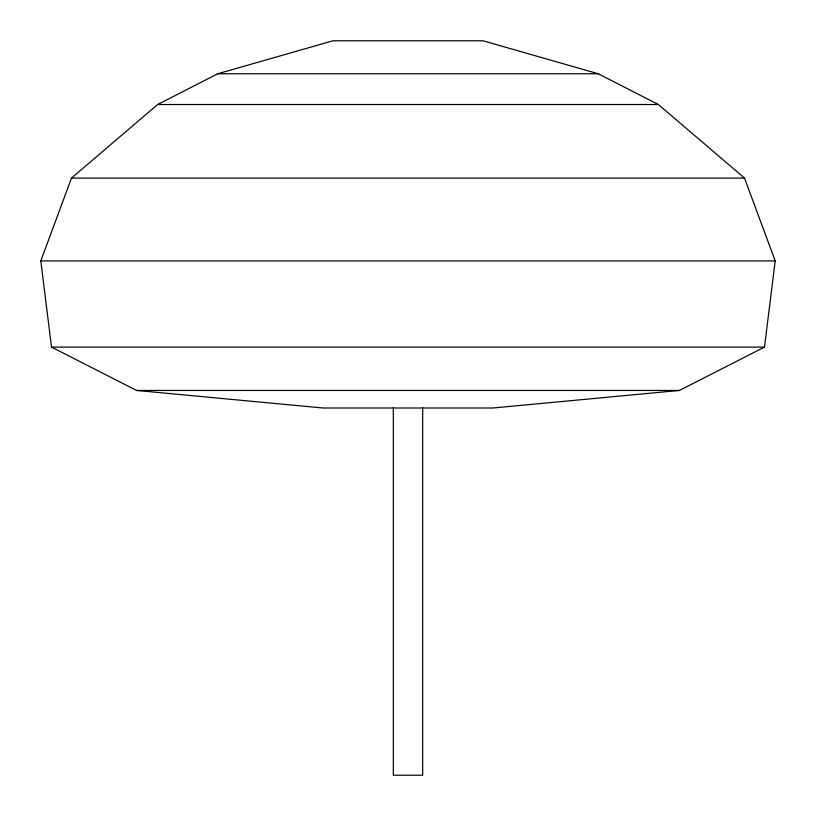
<?xml version="1.0" encoding="UTF-8"?>
<svg xmlns="http://www.w3.org/2000/svg" width="816" height="816" viewBox="0 0 816 816"><rect width="100%" height="100%" fill="white"/><g stroke="black" fill="none" stroke-linecap="round" stroke-linejoin="round"><path stroke-width="1.22" d="M764.48 347.106L775.2 260.926L744.529 178.102L658.349 104.519L598.271 73.777L483.103 40.8L332.897 40.8L217.729 73.777L157.651 104.519L71.471 178.102L40.8 260.926L51.52 347.106L136.558 390.446L322.973 408L493.027 408L679.442 390.446L764.48 347.106L51.52 347.106M217.729 73.777L598.271 73.777M157.651 104.519L658.349 104.519M71.471 178.102L744.529 178.102M40.8 260.926L775.2 260.926M136.558 390.446L679.442 390.446M422.688 408L422.688 775.2L393.312 775.2L393.312 408"/></g></svg>
